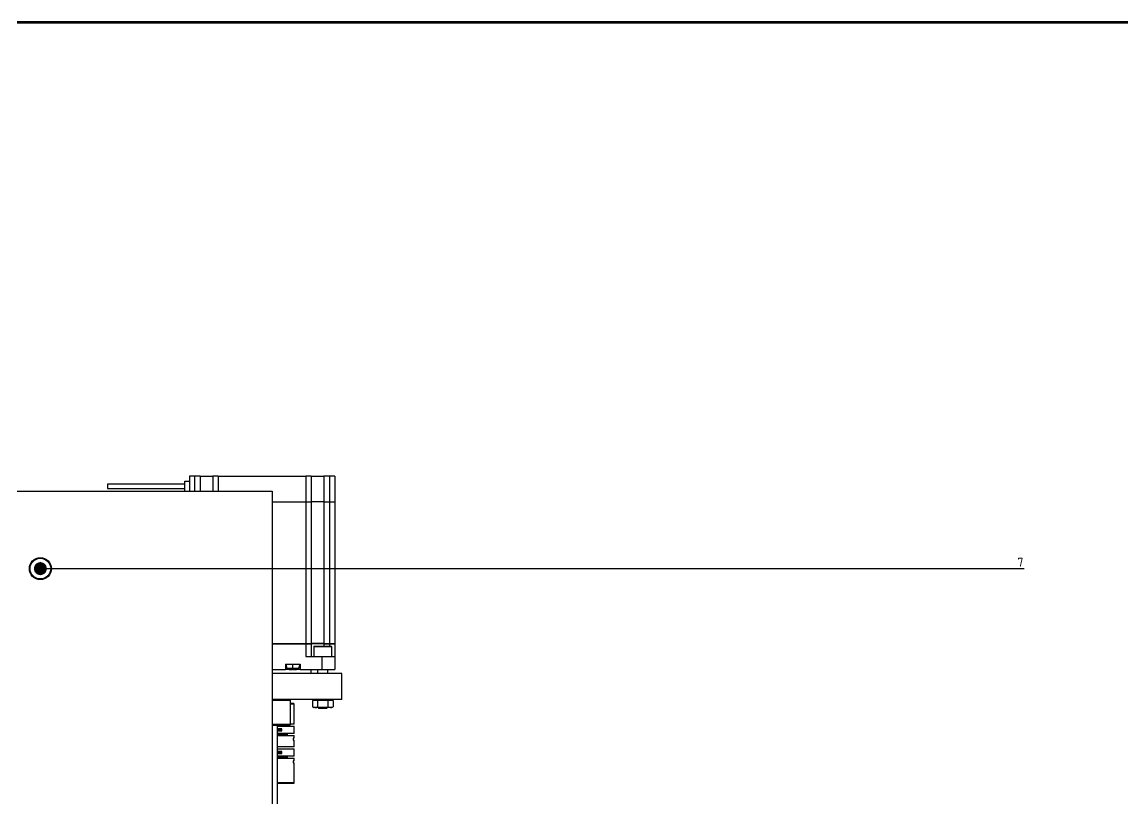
# Model space of a CAD drawing. Header units: millimetres. Extents: x -190 to 12889, y -227 to 3957.
# Drawn here: x 11809 to 12236.2, y 1443.1 to 1744.4 of the extents above; entities that cross this region are included whole.
import ezdxf
from ezdxf import colors
from ezdxf.entities.mleader import LeaderData, LeaderLine
from ezdxf.math import Vec2, Vec3

# ---------------------------------------------------------------- set-up
doc = ezdxf.new("R2010")
doc.units = ezdxf.units.MM
doc.header["$LTSCALE"] = 0.7
doc.layers.get('0').update_dxf_attribs({"color": 255})
for name, color, linetype, lineweight in [('AM_5', 10, 'Continuous', 25), ('DIM', 94, 'Continuous', 25), ('KHUNGBV', 5, 'Continuous', 70)]:
    doc.layers.add(name, color=color, linetype=linetype, lineweight=lineweight)
doc.styles.add('TCVN7824', font='tcvn+7284-2003r.ttf', dxfattribs={"height": 3.5})

# ---------------------------------------------------------------- blocks, each defined once
blk = doc.blocks.new('dfhjd')
at = {"layer": 'KHUNGBV', "color": 9, "ltscale": 5}
blk.add_line((6559.44, 3469.71), (7718.44, 3469.71), dxfattribs=at)
blk = doc.blocks.new('_Dot')
at = {"color": 0, "linetype": 'ByBlock', "lineweight": -2}
blk.add_line((-0.5, 0), (-1, 0), dxfattribs=at)
at = {"color": 0, "linetype": 'ByBlock', "const_width": 0.5}
blk.add_lwpolyline([(-0.25, 0, 1), (0.25, 0, 1)], format="xyb", close=True, dxfattribs=at)

msp = doc.modelspace()

# ---------------------------------------------------------------- linework, layer by layer
at = {"color": 7, "linetype": 'Continuous', "lineweight": 25}
for p, q in [((11873.8946, 1568.3288), (11873.8946, 1562.4288)), ((11875.8946, 1568.3288), (11873.8946, 1568.3288)), ((11878.0446, 1568.3288), (11875.8946, 1568.3288)), ((11878.0446, 1568.3288), (11883.0446, 1568.3288)), ((11885.0446, 1568.3288), (11883.0446, 1568.3288)), ((11883.0446, 1568.3288), (11883.0446, 1562.4288)), ((11885.0446, 1568.3288), (11919.1446, 1568.3288)), ((11919.1446, 1568.3288), (11919.1446, 1558.3288)), ((11921.1446, 1568.3288), (11919.1446, 1568.3288)), ((11921.1446, 1568.3288), (11921.1446, 1558.3288)), ((11921.1446, 1568.3288), (11926.1446, 1568.3288)), ((11926.1446, 1568.3288), (11926.1446, 1558.3288)), ((11928.2946, 1568.3288), (11926.1446, 1568.3288)), ((11928.2946, 1568.3288), (11928.2946, 1558.3288)), ((11930.2946, 1568.3288), (11928.2946, 1568.3288)), ((11930.2946, 1568.3288), (11930.2946, 1558.3288)), ((11872.0946, 1565.1588), (11842.0946, 1565.1588)), ((11842.0946, 1565.1588), (11842.0946, 1563.4988)), ((11872.0946, 1566.3288), (11873.8946, 1566.3288)), ((11872.0946, 1562.4288), (11872.0946, 1566.3288)), ((11806.0946, 1562.4288), (11906.0946, 1562.4288)), ((11842.0946, 1563.4988), (11872.0946, 1563.4988)), ((11906.0946, 1562.4288), (11906.0946, 1310.1083)), ((11906.0946, 1558.3288), (11919.1446, 1558.3288)), ((11906.0946, 1558.3188), (11919.1446, 1558.3188)), ((11919.1446, 1558.3288), (11921.1446, 1558.3288)), ((11919.1446, 1558.3188), (11919.1446, 1558.3288)), ((11919.1446, 1558.3188), (11919.1446, 1503.3388)), ((11919.1446, 1558.3188), (11921.1446, 1558.3188)), ((11921.0946, 1558.3188), (11921.0946, 1558.3288)), ((11926.1446, 1558.3288), (11921.1446, 1558.3288)), ((11921.1446, 1558.3188), (11921.1446, 1503.3388)), ((11926.1446, 1558.3188), (11921.1446, 1558.3188)), ((11926.1446, 1558.3188), (11926.1446, 1558.3288)), ((11926.1446, 1558.3288), (11928.2946, 1558.3288)), ((11926.1446, 1558.3188), (11926.1446, 1503.3388)), ((11926.1446, 1558.3188), (11928.2946, 1558.3188)), ((11928.2946, 1558.3288), (11930.2946, 1558.3288)), ((11928.2946, 1558.3188), (11928.2946, 1558.3288)), ((11928.2946, 1558.3188), (11928.2946, 1503.3388)), ((11928.2946, 1558.3188), (11930.2946, 1558.3188)), ((11930.2446, 1558.3188), (11930.2446, 1558.3288)), ((11930.2946, 1558.3188), (11930.2946, 1503.3388)), ((11816.0946, 1534.7867), (11814.0526, 1533.6078)), ((11816.0946, 1534.7867), (11818.1366, 1533.6078)), ((11814.0526, 1533.6078), (11814.0526, 1531.2499)), ((11816.0946, 1530.0709), (11814.0526, 1531.2499)), ((11818.1366, 1531.2499), (11816.0946, 1530.0709)), ((11818.1366, 1531.2499), (11818.1366, 1533.6078)), ((11906.0946, 1503.3388), (11919.1446, 1503.3388)), ((11906.0946, 1503.3288), (11919.1446, 1503.3288)), ((11919.1446, 1503.3388), (11921.1446, 1503.3388)), ((11919.1446, 1503.3388), (11919.1446, 1503.3288)), ((11919.1446, 1503.3288), (11919.1446, 1498.3288)), ((11919.1446, 1503.3288), (11921.1446, 1503.3288)), ((11921.0946, 1503.3388), (11921.0946, 1503.3288)), ((11926.1446, 1503.3388), (11921.1446, 1503.3388)), ((11921.1446, 1503.3288), (11921.1446, 1498.3288)), ((11926.1446, 1503.3288), (11921.1446, 1503.3288)), ((11922.1646, 1502.1288), (11922.1646, 1498.3288)), ((11922.3646, 1502.3288), (11928.9646, 1502.3288)), ((11926.1446, 1503.3388), (11926.1446, 1503.3288)), ((11926.1446, 1503.3388), (11928.2946, 1503.3388)), ((11926.1446, 1503.3288), (11928.2946, 1503.3288)), ((11928.2946, 1503.3388), (11930.2946, 1503.3388)), ((11928.2946, 1503.3388), (11928.2946, 1503.3288)), ((11928.2946, 1503.3288), (11930.2946, 1503.3288)), ((11929.1646, 1498.3288), (11929.1646, 1502.1288)), ((11930.2446, 1503.3388), (11930.2446, 1503.3288)), ((11930.2946, 1503.3288), (11930.2946, 1498.3288)), ((11911.2446, 1495.3288), (11916.9446, 1495.3288)), ((11911.2446, 1495.3288), (11911.2446, 1493.3288)), ((11911.3485, 1495.3288), (11911.7622, 1493.8771)), ((11914.0946, 1493.8771), (11914.0946, 1495.3288)), ((11916.427, 1493.8771), (11916.8407, 1495.3288)), ((11916.9446, 1495.3288), (11916.9446, 1493.3288)), ((11919.1446, 1498.3288), (11925.2946, 1498.3288)), ((11925.2946, 1498.3288), (11925.2946, 1493.3288)), ((11925.2946, 1498.3288), (11930.2946, 1498.3288)), ((11930.2946, 1498.3288), (11930.2946, 1493.3288)), ((11906.0946, 1493.3288), (11911.2446, 1493.3288)), ((11906.0946, 1491.9288), (11921.1446, 1491.9288)), ((11933.0946, 1491.7288), (11906.0946, 1491.7288)), ((11912.6651, 1493.3288), (11911.2446, 1493.3288)), ((11912.3166, 1493.3864), (11912.3279, 1493.3864)), ((11912.3279, 1493.3864), (11912.6651, 1493.3288)), ((11912.6651, 1493.3288), (11912.3279, 1493.3864)), ((11912.6651, 1493.3288), (11913.8946, 1493.3288)), ((11913.8946, 1493.3864), (11914.2946, 1493.3864)), ((11913.8946, 1493.3288), (11913.8946, 1493.3864)), ((11914.2946, 1493.3288), (11913.8946, 1493.3288)), ((11914.2946, 1493.3864), (11914.2946, 1493.3288)), ((11914.2946, 1493.3288), (11915.5241, 1493.3288)), ((11915.8613, 1493.3864), (11915.5241, 1493.3288)), ((11915.5241, 1493.3288), (11915.8613, 1493.3864)), ((11916.9446, 1493.3288), (11915.5241, 1493.3288)), ((11915.8613, 1493.3864), (11915.8726, 1493.3864)), ((11916.9446, 1493.3288), (11925.2946, 1493.3288)), ((11920.9446, 1491.7288), (11921.1446, 1491.9288)), ((11921.1446, 1491.9288), (11921.1446, 1493.3288)), ((11923.6646, 1493.3288), (11923.6646, 1491.7288)), ((11925.2946, 1493.3288), (11930.2946, 1493.3288)), ((11927.6646, 1491.7288), (11927.6646, 1493.3288)), ((11933.0946, 1481.7288), (11933.0946, 1491.7288)), ((11933.0946, 1481.7288), (11906.0946, 1481.7288)), ((11906.0946, 1481.4788), (11913.0946, 1481.4788)), ((11913.0946, 1481.4788), (11912.8446, 1481.7288)), ((11913.0946, 1471.9788), (11913.0946, 1481.4788)), ((11914.3946, 1480.1288), (11913.0946, 1480.1288)), ((11914.5946, 1479.9288), (11913.0946, 1479.9288)), ((11914.5946, 1479.9288), (11914.3946, 1480.1288)), ((11914.5946, 1472.1288), (11914.5946, 1479.9288)), ((11922.6335, 1481.3288), (11921.6231, 1481.3288)), ((11921.6231, 1481.3288), (11921.6231, 1478.8414)), ((11921.6231, 1478.8414), (11922.1646, 1478.5288)), ((11921.6231, 1478.8414), (11922.6335, 1478.5288)), ((11922.1646, 1481.7288), (11922.1646, 1481.3288)), ((11922.6335, 1478.5288), (11922.1646, 1478.5288)), ((11923.6439, 1481.3288), (11922.6335, 1481.3288)), ((11925.6646, 1478.5288), (11922.6335, 1478.5288)), ((11923.6439, 1481.3288), (11923.6439, 1478.8414)), ((11925.6646, 1481.3288), (11923.6439, 1481.3288)), ((11923.8546, 1478.5288), (11924.0546, 1478.3288)), ((11924.0546, 1478.3288), (11927.2746, 1478.3288)), ((11927.6853, 1481.3288), (11925.6646, 1481.3288)), ((11928.6957, 1478.5288), (11925.6646, 1478.5288)), ((11927.2746, 1478.3288), (11927.4746, 1478.5288)), ((11927.6853, 1481.3288), (11927.6853, 1478.8414)), ((11928.6957, 1481.3288), (11927.6853, 1481.3288)), ((11927.6853, 1478.8414), (11928.6957, 1478.5288)), ((11929.706, 1481.3288), (11928.6957, 1481.3288)), ((11929.1646, 1478.5288), (11928.6957, 1478.5288)), ((11929.1646, 1481.3288), (11929.1646, 1481.7288)), ((11929.1646, 1478.5288), (11929.706, 1478.8414)), ((11929.706, 1481.3288), (11929.706, 1478.8414)), ((11913.0946, 1471.9788), (11906.0946, 1471.9788)), ((11906.0946, 1471.7288), (11912.8446, 1471.7288)), ((11908.0946, 1415.7288), (11908.0946, 1471.7288)), ((11908.0946, 1471.3288), (11914.5946, 1471.3288)), ((11909.6209, 1470.3288), (11908.0946, 1470.3288)), ((11909.7968, 1469.7288), (11909.7968, 1470.1288)), ((11912.8446, 1471.7288), (11913.0946, 1471.9788)), ((11914.5946, 1472.1288), (11913.0946, 1472.1288)), ((11914.5946, 1468.5288), (11914.5946, 1471.3288)), ((11908.0946, 1469.5288), (11909.6209, 1469.5288)), ((11914.5946, 1468.5288), (11908.0946, 1468.5288)), ((11908.0946, 1467.7288), (11914.5946, 1467.7288)), ((11911.9397, 1467.9288), (11911.9397, 1468.3288)), ((11914.2142, 1466.5288), (11914.2142, 1466.1288)), ((11914.5946, 1466.7288), (11914.2666, 1466.7288)), ((11914.2666, 1465.9288), (11914.5946, 1465.9288)), ((11914.5946, 1466.7288), (11914.5946, 1467.7288)), ((11914.5946, 1463.3288), (11914.5946, 1465.9288)), ((11914.5946, 1463.3288), (11908.0946, 1463.3288)), ((11908.0946, 1462.5288), (11914.5946, 1462.5288)), ((11909.6209, 1461.5288), (11908.0946, 1461.5288)), ((11909.7968, 1460.9288), (11909.7968, 1461.3288)), ((11914.5946, 1459.7288), (11914.5946, 1462.5288)), ((11908.0946, 1460.7288), (11909.6209, 1460.7288)), ((11914.5946, 1459.7288), (11908.0946, 1459.7288)), ((11908.0946, 1458.9288), (11914.5946, 1458.9288)), ((11911.9397, 1459.1288), (11911.9397, 1459.5288)), ((11914.2142, 1457.7288), (11914.2142, 1457.3288)), ((11914.5946, 1457.9288), (11914.2666, 1457.9288)), ((11914.2666, 1457.1288), (11914.5946, 1457.1288)), ((11914.5946, 1457.9288), (11914.5946, 1458.9288)), ((11914.5946, 1449.3288), (11914.5946, 1457.1288)), ((11914.5946, 1449.3288), (11908.0946, 1449.3288)), ((11914.3946, 1449.1288), (11908.0946, 1449.1288)), ((11914.3946, 1449.1288), (11914.5946, 1449.3288))]:
    msp.add_line(p, q, dxfattribs=at)
at = {"color": 8, "linetype": 'Continuous', "lineweight": 25}
for p, q in [((11875.8946, 1568.3288), (11875.8946, 1562.4288)), ((11878.0446, 1568.3288), (11878.0446, 1562.4288)), ((11885.0446, 1568.3288), (11885.0446, 1562.4288)), ((11929.1646, 1502.1288), (11922.1646, 1502.1288)), ((11926.1446, 1503.3288), (11926.1446, 1502.3288)), ((11928.2946, 1503.3288), (11928.2946, 1502.3288)), ((11908.0946, 1470.1288), (11909.7968, 1470.1288)), ((11908.0946, 1469.7288), (11909.7968, 1469.7288)), ((11908.0946, 1468.3288), (11911.9397, 1468.3288)), ((11908.0946, 1467.9288), (11911.9397, 1467.9288)), ((11908.0946, 1461.3288), (11909.7968, 1461.3288)), ((11908.0946, 1460.9288), (11909.7968, 1460.9288)), ((11908.0946, 1459.5288), (11911.9397, 1459.5288)), ((11908.0946, 1459.1288), (11911.9397, 1459.1288))]:
    msp.add_line(p, q, dxfattribs=at)
at = {"color": 7, "linetype": 'Continuous', "lineweight": 25}
for radius in [4.25, 4]:
    msp.add_circle((11816.0946, 1532.4288), radius, dxfattribs=at)
for centre, radius, start, end in [((11816.0946, 1532.4288), 2.042, 120, 180), ((11816.0946, 1532.4288), 2.042, 60, 120), ((11816.0946, 1532.4288), 2.042, 0, 60), ((11816.0946, 1532.4288), 2.042, 180, 240), ((11816.0946, 1532.4288), 2.042, 240, 300), ((11816.0946, 1532.4288), 2.042, 300, 0), ((11922.3646, 1502.1288), 0.2, 90, 180), ((11928.9646, 1502.1288), 0.2, 0, 90), ((11912.6511, 1494.3288), 1, 206.839693, 250.453919), ((11915.538, 1494.3288), 1, 289.546081, 333.160398)]:
    msp.add_arc(centre, radius, start, end, dxfattribs=at)
at = {"color": 8, "linetype": 'Continuous', "lineweight": 25}
for points, knots in [([(11911.7591, 1493.8771), (11911.7942, 1493.8771), (11911.8644, 1493.8771), (11912.4044, 1493.8771), (11913.1764, 1493.8771), (11913.7885, 1493.8771), (11914.0946, 1493.8771)], [0, 0, 0, 0, 0.249881132, 0.499920755, 0.749960377, 1, 1, 1, 1]), ([(11914.0946, 1493.8771), (11914.4006, 1493.8771), (11915.0127, 1493.8771), (11915.7847, 1493.8771), (11916.3248, 1493.8771), (11916.395, 1493.8771), (11916.4301, 1493.8771)], [0, 0, 0, 0, 0.25003962, 0.50007925, 0.75011887, 1, 1, 1, 1])]:
    msp.add_open_spline(points, degree=3, knots=knots, dxfattribs=at)
at = {"color": 7, "linetype": 'Continuous', "lineweight": 25}
for points, knots in [([(11922.6335, 1478.5288), (11922.6574, 1478.5291), (11922.9986, 1478.5336), (11923.333, 1478.6931), (11923.6439, 1478.8414)], [0, 0, 0, 0, 0.07017422, 1, 1, 1, 1]), ([(11923.6439, 1478.8414), (11923.8135, 1478.7942), (11924.4722, 1478.611), (11925.1565, 1478.5638), (11925.6646, 1478.5288)], [0, 0, 0, 0, 0.25755135, 1, 1, 1, 1]), ([(11925.6646, 1478.5288), (11925.8483, 1478.5335), (11926.5323, 1478.5507), (11927.1983, 1478.7186), (11927.6853, 1478.8414)], [0, 0, 0, 0, 0.26863361, 1, 1, 1, 1]), ([(11928.6957, 1478.5288), (11928.7196, 1478.5291), (11929.0608, 1478.5336), (11929.3952, 1478.6931), (11929.706, 1478.8414)], [0, 0, 0, 0, 0.07017422, 1, 1, 1, 1]), ([(11909.7968, 1470.1288), (11909.796, 1470.1429), (11909.7945, 1470.1707), (11909.7829, 1470.21), (11909.7656, 1470.2451), (11909.7354, 1470.2845), (11909.687, 1470.3207), (11909.643, 1470.3261), (11909.6209, 1470.3288)], [0, 0, 0, 0, 0.12739366, 0.25252101, 0.37670516, 0.50081917, 0.74940543, 1, 1, 1, 1]), ([(11909.6209, 1469.5288), (11909.643, 1469.5315), (11909.6869, 1469.5369), (11909.7353, 1469.5731), (11909.7655, 1469.6125), (11909.7829, 1469.6475), (11909.7945, 1469.6869), (11909.796, 1469.7147), (11909.7968, 1469.7288)], [0, 0, 0, 0, 0.25016596, 0.49873524, 0.62293557, 0.74723743, 0.87249126, 1, 1, 1, 1]), ([(11914.2666, 1466.7288), (11914.2603, 1466.7261), (11914.2476, 1466.7207), (11914.2331, 1466.6846), (11914.2239, 1466.6451), (11914.2186, 1466.6101), (11914.215, 1466.5708), (11914.2145, 1466.5429), (11914.2142, 1466.5288)], [0, 0, 0, 0, 0.25016596, 0.49873524, 0.62293557, 0.74723743, 0.87249126, 1, 1, 1, 1]), ([(11914.2142, 1466.1288), (11914.2145, 1466.1148), (11914.215, 1466.0869), (11914.2186, 1466.0476), (11914.2239, 1466.0126), (11914.2331, 1465.9731), (11914.2476, 1465.9369), (11914.2602, 1465.9315), (11914.2666, 1465.9288)], [0, 0, 0, 0, 0.12739366, 0.25252101, 0.37670516, 0.50081917, 0.74940543, 1, 1, 1, 1]), ([(11909.7968, 1461.3288), (11909.796, 1461.3429), (11909.7945, 1461.3707), (11909.7829, 1461.41), (11909.7656, 1461.4451), (11909.7354, 1461.4845), (11909.687, 1461.5207), (11909.643, 1461.5261), (11909.6209, 1461.5288)], [0, 0, 0, 0, 0.12739366, 0.25252101, 0.37670516, 0.50081917, 0.74940543, 1, 1, 1, 1]), ([(11909.6209, 1460.7288), (11909.643, 1460.7315), (11909.6869, 1460.7369), (11909.7353, 1460.7731), (11909.7655, 1460.8125), (11909.7829, 1460.8475), (11909.7945, 1460.8869), (11909.796, 1460.9147), (11909.7968, 1460.9288)], [0, 0, 0, 0, 0.25016596, 0.49873524, 0.62293557, 0.74723743, 0.87249126, 1, 1, 1, 1]), ([(11914.2666, 1457.9288), (11914.2603, 1457.9261), (11914.2476, 1457.9207), (11914.2331, 1457.8846), (11914.2239, 1457.8451), (11914.2186, 1457.8101), (11914.215, 1457.7708), (11914.2145, 1457.7429), (11914.2142, 1457.7288)], [0, 0, 0, 0, 0.25016596, 0.49873524, 0.62293557, 0.74723743, 0.87249126, 1, 1, 1, 1]), ([(11914.2142, 1457.3288), (11914.2145, 1457.3148), (11914.215, 1457.2869), (11914.2186, 1457.2476), (11914.2239, 1457.2126), (11914.2331, 1457.1731), (11914.2476, 1457.1369), (11914.2602, 1457.1315), (11914.2666, 1457.1288)], [0, 0, 0, 0, 0.12739366, 0.25252101, 0.37670516, 0.50081917, 0.74940543, 1, 1, 1, 1])]:
    msp.add_open_spline(points, degree=3, knots=knots, dxfattribs=at)

# ---------------------------------------------------------------- block references
at = {"layer": 'AM_5', "xscale": 2, "yscale": 2, "zscale": 2}
msp.add_blockref('dfhjd', (-2547.419, -5195.038), dxfattribs=at)

# ---------------------------------------------------------------- leaders
at = {"layer": 'DIM', "ltscale": 0.2}
ml = msp.add_multileader_mtext('Standard', dxfattribs=at)
ml.set_content('7', color=256, style='TCVN7824')
ml.set_leader_properties(color=256)
ml.set_arrow_properties(name='DOT')
ml.build(insert=Vec2(0, 0))
ml.multileader.update_dxf_attribs({"text_left_attachment_type": 6, "text_right_attachment_type": 6, "dogleg_length": 0.36, "arrow_head_size": 5})
ctx = ml.context
ctx.base_point, ctx.char_height, ctx.arrow_head_size, ctx.plane_origin = Vec3(12193.202, 1532.4288), 3.5, 5, Vec3(11816.0946, 1532.4288)
ctx.left_attachment, ctx.right_attachment = 6, 6
notes = []
notes.append((ctx, [(0, (1, 1, 0), (12192.842, 1532.4288), (1, 0), 0.36, [(0, [(11816.0946, 1532.4288)], 0, [])])]))
ctx.mtext.insert, ctx.mtext.flow_direction = Vec3(12195.202, 1536.6288), 5
for ctx, leaders in notes:
    for number, flags, end, landing, length, lines in leaders:
        leader = LeaderData()
        leader.index, (leader.has_last_leader_line, leader.has_dogleg_vector, leader.attachment_direction) = number, flags
        leader.last_leader_point, leader.dogleg_vector, leader.dogleg_length = Vec3(end), Vec3(landing), length
        for number, points, colour, breaks in lines:
            line = LeaderLine()
            line.index, line.vertices, line.color, line.breaks = number, Vec3.list(points), colors.encode_raw_color(colour), breaks
            leader.lines.append(line)
        ctx.leaders.append(leader)

doc.saveas('drawing.dxf')
